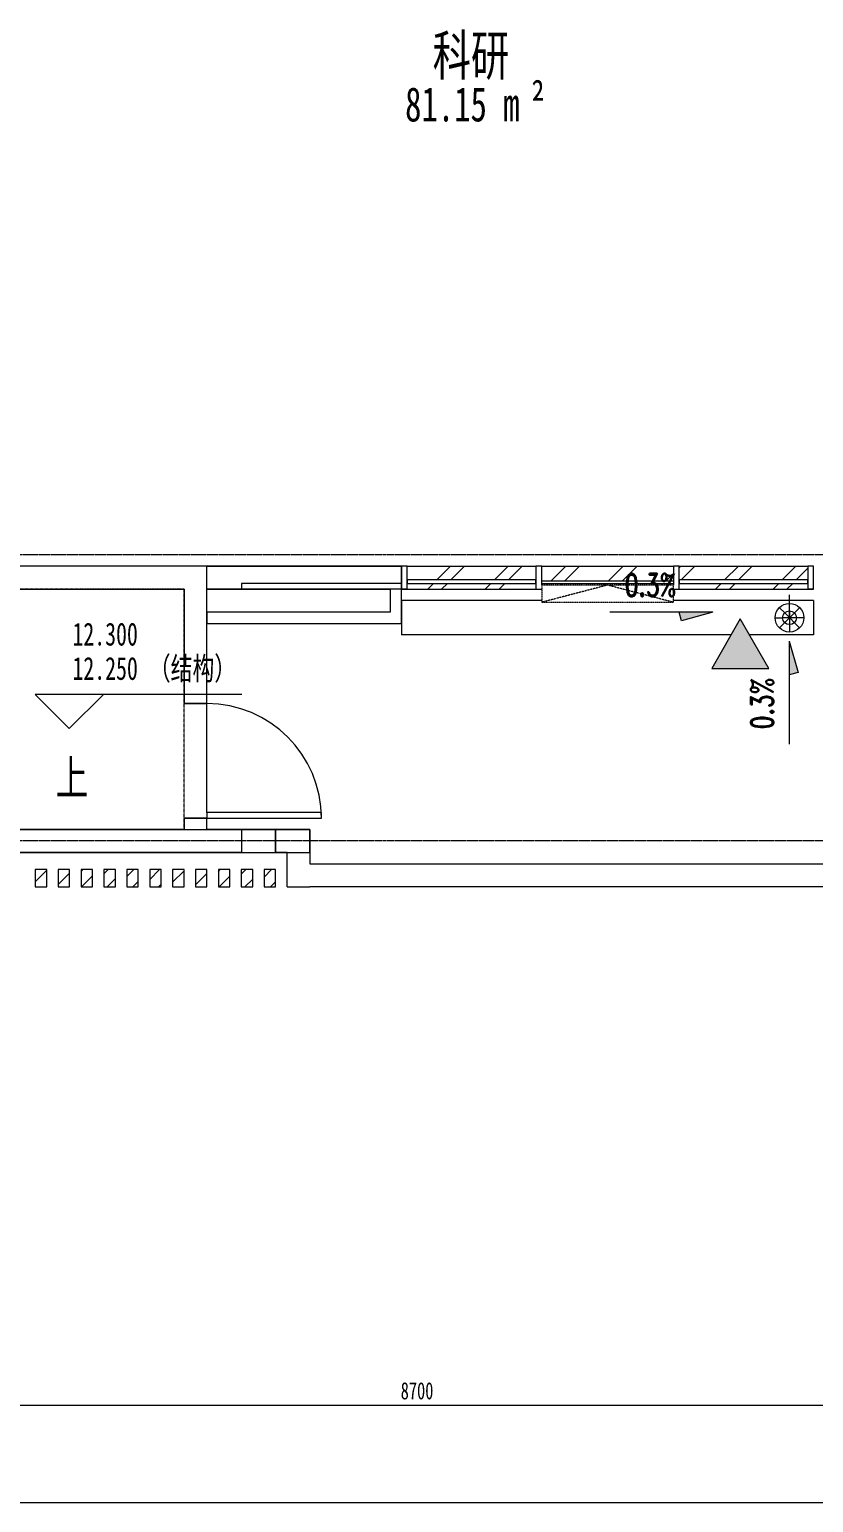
# Model space of a CAD drawing. Header units: millimetres. Extents: x 147592 to 200208, y -27981 to 8299.
# Drawn here: x 174950 to 181800, y -25678 to -12812 of the extents above; entities that cross this region are included whole.
import ezdxf

# ---------------------------------------------------------------- set-up
doc = ezdxf.new("R2010")
doc.units = ezdxf.units.MM
for name, pattern in [('TJ Dash', [1.6, 1, -0.6]), ('架空线', [3.97, 2.38, -1.59]), ('轴网线', [22.24, 12.7, -3.18, 3.18, -3.18])]:
    doc.linetypes.add(name, pattern=pattern)
for name, color, linetype, lineweight in [('A-____-____-DIMS', 7, 'Continuous', 5), ('A-____-____-DIMS-100', 7, 'Continuous', 5), ('A-____-NOTE-TEXT', 7, 'Continuous', 5), ('A-AREA-____-IDEN', 7, 'Continuous', 5), ('A-DETL-____-OTLN', 7, 'Continuous', 5), ('A-DETL-GENF-OTLN', 7, 'Continuous', 5), ('A-GENM-____-OTLN', 7, 'Continuous', 5), ('A-GLAZ-CURT-MCUT', 7, 'Continuous', 5), ('A-GLAZ-CWMG-MCUT', 7, 'Continuous', 13), ('A-GLAZ-CWMG-OTLN', 7, 'Continuous', 5), ('A-WALL-____-MCUT', 7, 'Continuous', 13), ('A-WALL-____-OTLN', 7, 'Continuous', 13), ('G-____-____-DIMS', 7, 'Continuous', 5), ('I-WALL-____-OTLN', 7, 'Continuous', 13), ('Q-SPCQ-____-OTLN', 7, 'Continuous', 5), ('S-GRID-____-OTLN', 7, 'Continuous', 5), ('S-STRS-____-IDEN', 7, 'Continuous', 5), ('S-STRS-____-MBND', 7, 'Continuous', 5)]:
    doc.layers.add(name, color=color, linetype=linetype, lineweight=lineweight)
for name, color, linetype, lineweight, true_color in [('A-DOOR-____-MCUT', 7, 'Continuous', 13, 0x00007f), ('A-FLOR-____-OTLN', 7, 'Continuous', 13, 0x007f00), ('A-GLAZ-____-OTLN', 7, 'Continuous', 13, 0x00007f)]:
    doc.layers.add(name, color=color, linetype=linetype, lineweight=lineweight, true_color=true_color)
doc.styles.add('RomanD', font='romand__.ttf', dxfattribs={"width": 0.7, "height": 200})
doc.styles.add('仿宋', font='', dxfattribs={"width": 0.7, "height": 300})
doc.styles.add('仿宋_1', font='', dxfattribs={"width": 0.7, "height": 150})
doc.styles.add('仿宋_2', font='', dxfattribs={"width": 0.7, "height": 200})
doc.styles.add('黑体_1', font='', dxfattribs={"width": 0.7, "height": 300})
doc.styles.add('黑体_2', font='', dxfattribs={"width": 0.7, "height": 350})
doc.styles.get('仿宋').set_extended_font_data('FangSong')
doc.styles.get('仿宋_1').set_extended_font_data('FangSong')
doc.styles.get('仿宋_2').set_extended_font_data('FangSong')
doc.styles.get('黑体_1').set_extended_font_data('SimHei')
doc.styles.get('黑体_2').set_extended_font_data('SimHei')
doc.dimstyles.new('对角线_-_1_5mm_仿宋_1', dxfattribs={"dimscale": 304.8, "dimtxt": 193.128667, "dimasz": 0.328084, "dimexe": 0.82021, "dimexo": 0.0625, "dimgap": 0.065617, "dimtad": 1, "dimdec": 0, "dimdsep": 46, "dimtxsty": '仿宋_1', "dimblk1": 'OBLIQUE', "dimblk2": 'OBLIQUE', "dimsah": 1, "dimcen": 0.09, "dimdle": 0.656168, "dimazin": 0, "dimtfac": 1, "dimtdec": 4, "dimtix": 1, "dimtmove": 0, "dimatfit": 3, "dimfxl": 2.624672, "dimfxlon": 1, "dimtvp": 1, "dimtolj": 1, "dimtzin": 0, "dimarcsym": 2})
pattern_1 = [(45, (0, 0), (-251.4472, 251.4472), []), (45, (0, 381), (-251.4472, 251.4472), [])]

# ---------------------------------------------------------------- blocks, each defined once
blk = doc.blocks.new('TJ单扇平开门 - M1023-1831567-四层给排水_消防平面图')
at = {"layer": 'A-DOOR-____-MCUT', "color": 251, "lineweight": 5, "true_color": 0x515151}
for p, q in [((500, 1100), (450, 1100)), ((450, 1100), (450, 100)), ((500, 100), (500, 1100)), ((450, 100), (500, 100))]:
    blk.add_line(p, q, dxfattribs=at)
at = {"layer": 'A-DOOR-____-MCUT', "color": 173, "lineweight": 5, "true_color": 0x5151be}
blk.add_arc((500, 100), 1000, 90, 180, dxfattribs=at)
blk = doc.blocks.new('矩形竖梃 - 100_100mm 木色铝方通-3120508-四层给排水_消防平面图')
at = {"layer": 'A-GLAZ-CWMG-OTLN', "true_color": 0x515151}
h = blk.add_hatch(dxfattribs=at)
h.set_pattern_fill('FP_1', color=251, style=0, pattern_type=2)
h.set_pattern_definition([(135, (177050.01, 20300), (-70.71068, -70.71068), [])])
h.paths.add_polyline_path([(-50, 0), (-50, 150), (50, 150), (50, 0)], flags=0)
at = {"layer": 'A-GLAZ-CWMG-MCUT', "color": 251, "lineweight": 5, "true_color": 0x515151}
for p, q in [((-50, 150), (50, 150)), ((-50, 0), (-50, 150)), ((50, 150), (50, 0)), ((50, 0), (-50, 0))]:
    blk.add_line(p, q, dxfattribs=at)
blk = doc.blocks.new('矩形竖梃 - 100_100mm 木色铝方通-V1-四层给排水_消防平面图')
at = {"layer": 'A-GLAZ-CWMG-OTLN', "true_color": 0x515151}
h = blk.add_hatch(dxfattribs=at)
h.set_pattern_fill('FP_2', color=251, style=0, pattern_type=2)
h.set_pattern_definition([(135, (176850.01, 20300), (-70.71068, -70.71068), [])])
h.paths.add_polyline_path([(-50, 0), (-50, 150), (50, 150), (50, 0)], flags=0)
at = {"layer": 'A-GLAZ-CWMG-MCUT', "color": 251, "lineweight": 5, "true_color": 0x515151}
for p, q in [((-50, 150), (50, 150)), ((-50, 0), (-50, 150)), ((50, 150), (50, 0)), ((50, 0), (-50, 0))]:
    blk.add_line(p, q, dxfattribs=at)
blk = doc.blocks.new('矩形竖梃 - 100_100mm 木色铝方通-V2-四层给排水_消防平面图')
at = {"layer": 'A-GLAZ-CWMG-OTLN', "true_color": 0x515151}
h = blk.add_hatch(dxfattribs=at)
h.set_pattern_fill('FP_3', color=251, style=0, pattern_type=2)
h.set_pattern_definition([(135, (176650.01, 20300), (-70.71068, -70.71068), [])])
h.paths.add_polyline_path([(-50, 0), (-50, 150), (50, 150), (50, 0)], flags=0)
at = {"layer": 'A-GLAZ-CWMG-MCUT', "color": 251, "lineweight": 5, "true_color": 0x515151}
for p, q in [((-50, 150), (50, 150)), ((-50, 0), (-50, 150)), ((50, 150), (50, 0)), ((50, 0), (-50, 0))]:
    blk.add_line(p, q, dxfattribs=at)
blk = doc.blocks.new('矩形竖梃 - 100_100mm 木色铝方通-V3-四层给排水_消防平面图')
at = {"layer": 'A-GLAZ-CWMG-OTLN', "true_color": 0x515151}
h = blk.add_hatch(dxfattribs=at)
h.set_pattern_fill('FP_4', color=251, style=0, pattern_type=2)
h.set_pattern_definition([(135, (176450.01, 20300), (-70.71068, -70.71068), [])])
h.paths.add_polyline_path([(-50, 0), (-50, 150), (50, 150), (50, 0)], flags=0)
at = {"layer": 'A-GLAZ-CWMG-MCUT', "color": 251, "lineweight": 5, "true_color": 0x515151}
for p, q in [((-50, 150), (50, 150)), ((-50, 0), (-50, 150)), ((50, 150), (50, 0)), ((50, 0), (-50, 0))]:
    blk.add_line(p, q, dxfattribs=at)
blk = doc.blocks.new('矩形竖梃 - 100_100mm 木色铝方通-V4-四层给排水_消防平面图')
at = {"layer": 'A-GLAZ-CWMG-OTLN', "true_color": 0x515151}
h = blk.add_hatch(dxfattribs=at)
h.set_pattern_fill('FP_5', color=251, style=0, pattern_type=2)
h.set_pattern_definition([(135, (176250.01, 20300), (-70.71068, -70.71068), [])])
h.paths.add_polyline_path([(-50, 0), (-50, 150), (50, 150), (50, 0)], flags=0)
at = {"layer": 'A-GLAZ-CWMG-MCUT', "color": 251, "lineweight": 5, "true_color": 0x515151}
for p, q in [((-50, 150), (50, 150)), ((-50, 0), (-50, 150)), ((50, 150), (50, 0)), ((50, 0), (-50, 0))]:
    blk.add_line(p, q, dxfattribs=at)
blk = doc.blocks.new('矩形竖梃 - 100_100mm 木色铝方通-V5-四层给排水_消防平面图')
at = {"layer": 'A-GLAZ-CWMG-OTLN', "true_color": 0x515151}
h = blk.add_hatch(dxfattribs=at)
h.set_pattern_fill('FP_6', color=251, style=0, pattern_type=2)
h.set_pattern_definition([(135, (176050.01, 20300), (-70.71068, -70.71068), [])])
h.paths.add_polyline_path([(-50, 0), (-50, 150), (50, 150), (50, 0)], flags=0)
at = {"layer": 'A-GLAZ-CWMG-MCUT', "color": 251, "lineweight": 5, "true_color": 0x515151}
for p, q in [((-50, 150), (50, 150)), ((-50, 0), (-50, 150)), ((50, 150), (50, 0)), ((50, 0), (-50, 0))]:
    blk.add_line(p, q, dxfattribs=at)
blk = doc.blocks.new('矩形竖梃 - 100_100mm 木色铝方通-V6-四层给排水_消防平面图')
at = {"layer": 'A-GLAZ-CWMG-OTLN', "true_color": 0x515151}
h = blk.add_hatch(dxfattribs=at)
h.set_pattern_fill('FP_7', color=251, style=0, pattern_type=2)
h.set_pattern_definition([(135, (175850.01, 20300), (-70.71068, -70.71068), [])])
h.paths.add_polyline_path([(-50, 0), (-50, 150), (50, 150), (50, 0)], flags=0)
at = {"layer": 'A-GLAZ-CWMG-MCUT', "color": 251, "lineweight": 5, "true_color": 0x515151}
for p, q in [((-50, 150), (50, 150)), ((-50, 0), (-50, 150)), ((50, 150), (50, 0)), ((50, 0), (-50, 0))]:
    blk.add_line(p, q, dxfattribs=at)
blk = doc.blocks.new('矩形竖梃 - 100_100mm 木色铝方通-V7-四层给排水_消防平面图')
at = {"layer": 'A-GLAZ-CWMG-OTLN', "true_color": 0x515151}
h = blk.add_hatch(dxfattribs=at)
h.set_pattern_fill('FP_8', color=251, style=0, pattern_type=2)
h.set_pattern_definition([(135, (175650.01, 20300), (-70.71068, -70.71068), [])])
h.paths.add_polyline_path([(-50, 0), (-50, 150), (50, 150), (50, 0)], flags=0)
at = {"layer": 'A-GLAZ-CWMG-MCUT', "color": 251, "lineweight": 5, "true_color": 0x515151}
for p, q in [((-50, 150), (50, 150)), ((-50, 0), (-50, 150)), ((50, 150), (50, 0)), ((50, 0), (-50, 0))]:
    blk.add_line(p, q, dxfattribs=at)
blk = doc.blocks.new('矩形竖梃 - 100_100mm 木色铝方通-V8-四层给排水_消防平面图')
at = {"layer": 'A-GLAZ-CWMG-OTLN', "true_color": 0x515151}
h = blk.add_hatch(dxfattribs=at)
h.set_pattern_fill('FP_9', color=251, style=0, pattern_type=2)
h.set_pattern_definition([(135, (175450.01, 20300), (-70.71068, -70.71068), [])])
h.paths.add_polyline_path([(-50, 0), (-50, 150), (50, 150), (50, 0)], flags=0)
at = {"layer": 'A-GLAZ-CWMG-MCUT', "color": 251, "lineweight": 5, "true_color": 0x515151}
for p, q in [((-50, 150), (50, 150)), ((-50, 0), (-50, 150)), ((50, 150), (50, 0)), ((50, 0), (-50, 0))]:
    blk.add_line(p, q, dxfattribs=at)
blk = doc.blocks.new('矩形竖梃 - 100_100mm 木色铝方通-V9-四层给排水_消防平面图')
at = {"layer": 'A-GLAZ-CWMG-OTLN', "true_color": 0x515151}
h = blk.add_hatch(dxfattribs=at)
h.set_pattern_fill('FP_10', color=251, style=0, pattern_type=2)
h.set_pattern_definition([(135, (175250.01, 20300), (-70.71068, -70.71068), [])])
h.paths.add_polyline_path([(-50, 0), (-50, 150), (50, 150), (50, 0)], flags=0)
at = {"layer": 'A-GLAZ-CWMG-MCUT', "color": 251, "lineweight": 5, "true_color": 0x515151}
for p, q in [((-50, 150), (50, 150)), ((-50, 0), (-50, 150)), ((50, 150), (50, 0)), ((50, 0), (-50, 0))]:
    blk.add_line(p, q, dxfattribs=at)
blk = doc.blocks.new('矩形竖梃 - 100_100mm 木色铝方通-V10-四层给排水_消防平面图')
at = {"layer": 'A-GLAZ-CWMG-OTLN', "true_color": 0x515151}
h = blk.add_hatch(dxfattribs=at)
h.set_pattern_fill('FP_11', color=251, style=0, pattern_type=2)
h.set_pattern_definition([(135, (175050.01, 20300), (-70.71068, -70.71068), [])])
h.paths.add_polyline_path([(-50, 0), (-50, 150), (50, 150), (50, 0)], flags=0)
at = {"layer": 'A-GLAZ-CWMG-MCUT', "color": 251, "lineweight": 5, "true_color": 0x515151}
for p, q in [((-50, 150), (50, 150)), ((-50, 0), (-50, 150)), ((50, 150), (50, 0)), ((50, 0), (-50, 0))]:
    blk.add_line(p, q, dxfattribs=at)
blk = doc.blocks.new('系统嵌板 - TJ玻璃_30-V29-四层给排水_消防平面图')
at = {"layer": 'A-GLAZ-CURT-MCUT', "color": 251, "true_color": 0x515151}
for p, q in [((562.5, -50), (-562.5, -50)), ((-562.5, -50), (-562.5, -80)), ((-562.5, -80), (562.5, -80)), ((562.5, -80), (562.5, -50))]:
    blk.add_line(p, q, dxfattribs=at)
blk = doc.blocks.new('系统嵌板 - TJ玻璃_30-V30-四层给排水_消防平面图')
at = {"layer": 'A-GLAZ-CURT-MCUT', "color": 251, "true_color": 0x515151}
for p, q in [((562.5, -50), (-562.5, -50)), ((-562.5, -50), (-562.5, -80)), ((-562.5, -80), (562.5, -80)), ((562.5, -80), (562.5, -50))]:
    blk.add_line(p, q, dxfattribs=at)
blk = doc.blocks.new('矩形竖梃 - 50_200mm 长方形-V31-四层给排水_消防平面图')
at = {"layer": 'A-GLAZ-CWMG-OTLN', "true_color": 0x8b8b8b}
h = blk.add_hatch(dxfattribs=at)
h.set_pattern_fill('FP_28', color=252, style=0, pattern_type=2)
h.set_pattern_definition(pattern_1)
h.paths.add_polyline_path([(181750, -17700), (181750, -17650), (180625, -17650), (180625, -17700)], flags=0)
h.paths.add_polyline_path([(181750, -17620), (181750, -17500), (180625, -17500), (180625, -17620)], flags=0)
at = {"layer": 'A-GLAZ-CWMG-OTLN', "color": 251, "true_color": 0x515151}
for p, q in [((180625, -17500), (181750, -17500)), ((180625, -17700), (181750, -17700))]:
    blk.add_line(p, q, dxfattribs=at)
blk = doc.blocks.new('矩形竖梃 - 50_200mm 长方形-V32-四层给排水_消防平面图')
at = {"layer": 'A-GLAZ-CWMG-OTLN', "true_color": 0x8b8b8b}
h = blk.add_hatch(dxfattribs=at)
h.set_pattern_fill('FP_28', color=252, style=0, pattern_type=2)
h.set_pattern_definition(pattern_1)
h.paths.add_polyline_path([(179375, -17700), (179375, -17650), (178250, -17650), (178250, -17700)], flags=0)
h.paths.add_polyline_path([(179375, -17620), (179375, -17500), (178250, -17500), (178250, -17620)], flags=0)
at = {"layer": 'A-GLAZ-CWMG-OTLN', "color": 251, "true_color": 0x515151}
for p, q in [((178250, -17500), (179375, -17500)), ((178250, -17700), (179375, -17700))]:
    blk.add_line(p, q, dxfattribs=at)
blk = doc.blocks.new('矩形竖梃 - 50_200mm 长方形-1366952-四层给排水_消防平面图')
at = {"layer": 'A-GLAZ-CWMG-MCUT', "color": 251, "lineweight": 5, "true_color": 0x515151}
for p, q in [((0, 200), (-50, 200)), ((-50, 200), (-50, 0)), ((0, 0), (0, 200)), ((-50, 0), (0, 0))]:
    blk.add_line(p, q, dxfattribs=at)
blk = doc.blocks.new('窗嵌板_50-70系列上悬铝窗-zx - 50 系列-2680890-四层给排水_消防平面图')
at = {"layer": 'A-GLAZ-____-OTLN', "color": 251, "linetype": 'TJ Dash', "lineweight": 5, "true_color": 0x515151}
for p, q in [((575, 115), (-575, 115)), ((-575, 115), (-575, -35)), ((-575, 115), (0, -35)), ((0, -35), (575, 115)), ((575, -35), (575, 115)), ((-575, -35), (575, -35))]:
    blk.add_line(p, q, dxfattribs=at)
at = {"layer": 'A-GLAZ-____-OTLN', "color": 251, "lineweight": 5, "true_color": 0x515151}
for p, q in [((-575, -72), (-575, -47)), ((-575, -47), (575, -47)), ((575, -72), (-575, -72)), ((575, -47), (575, -72))]:
    blk.add_line(p, q, dxfattribs=at)
blk = doc.blocks.new('矩形竖梃 - 50_200mm 长方形-1368803-四层给排水_消防平面图')
at = {"layer": 'A-GLAZ-CWMG-MCUT', "color": 251, "lineweight": 5, "true_color": 0x515151}
for p, q in [((-50, 200), (0, 200)), ((-50, 0), (-50, 200)), ((0, 200), (0, 0)), ((0, 0), (-50, 0))]:
    blk.add_line(p, q, dxfattribs=at)
blk = doc.blocks.new('矩形竖梃 - 50_200mm 长方形-V38-四层给排水_消防平面图')
at = {"layer": 'A-GLAZ-CWMG-OTLN', "true_color": 0x8b8b8b}
h = blk.add_hatch(dxfattribs=at)
h.set_pattern_fill('FP_28', color=252, style=0, pattern_type=2)
h.set_pattern_definition(pattern_1)
h.paths.add_polyline_path([(180575, -17665), (180575, -17653), (179425, -17653), (179425, -17665), (180459, -17665)], flags=0)
h.paths.add_polyline_path([(180575, -17628), (180575, -17500), (179425, -17500), (179425, -17628), (180459, -17628)], flags=0)
at = {"layer": 'A-GLAZ-CWMG-OTLN', "color": 251, "true_color": 0x515151}
blk.add_line((179425, -17500), (180575, -17500), dxfattribs=at)
blk = doc.blocks.new('矩形竖梃 - 50_200mm 长方形-1366838-四层给排水_消防平面图')
at = {"layer": 'A-GLAZ-CWMG-MCUT', "color": 251, "lineweight": 5, "true_color": 0x515151}
for p, q in [((-25, 200), (25, 200)), ((-25, 0), (-25, 200)), ((25, 200), (25, 72.5)), ((25, 0), (-25, 0)), ((25, 47.5), (25, 35))]:
    blk.add_line(p, q, dxfattribs=at)
blk = doc.blocks.new('矩形竖梃 - 50_200mm 长方形-V34-四层给排水_消防平面图')
at = {"layer": 'A-GLAZ-CWMG-MCUT', "color": 251, "lineweight": 5, "true_color": 0x515151}
for p, q in [((-25, 200), (25, 200)), ((-25, 72.5), (-25, 200)), ((25, 200), (25, 0)), ((-25, 35), (-25, 47.5)), ((25, 0), (-25, 0))]:
    blk.add_line(p, q, dxfattribs=at)
blk = doc.blocks.new('雨水斗 2d - 地漏 R100-669040-四层给排水_消防平面图')
at = {"layer": 'Q-SPCQ-____-OTLN', "color": 251, "true_color": 0x515151}
for p, q in [((-125, 0), (-60, 0)), ((-42, 42), (-88, 88)), ((125, 0), (-60, 0)), ((88, 88), (-42, -42)), ((-42, 42), (88, -88)), ((0, 60), (0, 125)), ((0, 60), (0, -125)), ((-88, -88), (-42, -42))]:
    blk.add_line(p, q, dxfattribs=at)
for radius in [125, 60]:
    blk.add_circle((0, 0), radius, dxfattribs=at)
blk = doc.blocks.new('标记_消防救援窗_平立面联动 - 标记_消防救援窗_平立面联动-V79-四层给排水_消防平面图')
at = {"layer": 'A-GENM-____-OTLN', "true_color": 0xff8888}
blk.add_hatch(color=11, dxfattribs=at).paths.add_polyline_path([(250, -933), (0, -500), (-250, -933)], flags=0)
at = {"layer": 'A-DETL-GENF-OTLN', "color": 251, "true_color": 0x515151}
for p, q in [((0, -500), (-250, -933)), ((250, -933), (0, -500)), ((-250, -933), (250, -933))]:
    blk.add_line(p, q, dxfattribs=at)
blk = doc.blocks.new('DIMBLOCK13-四层给排水_消防平面图')
at = {"layer": 'A-____-____-DIMS-100', "color": 173, "true_color": 0x5151ff}
for p, q in [((174000, -24028), (174000, -25078)), ((174000, -24828), (174000, -24028)), ((182700, -24028), (182700, -25078)), ((182700, -24828), (182700, -24028)), ((174000, -24828), (173950, -24878)), ((174000, -24828), (174050, -24778)), ((174000, -24828), (182700, -24828)), ((182700, -24828), (182650, -24878)), ((182700, -24828), (182750, -24778))]:
    blk.add_line(p, q, dxfattribs=at)
at = {"layer": 'A-____-____-DIMS-100', "color": 0, "insert": (178193, -24627), "char_height": 150, "width": 377.27, "attachment_point": 1, "line_spacing_factor": 0.898273, "style": '仿宋_1'}
blk.add_mtext('8700', dxfattribs=at)
blk = doc.blocks.new('_Oblique')
at = {"color": 0, "linetype": 'ByBlock', "lineweight": -2}
blk.add_line((-0.5, -0.5), (0.5, 0.5), dxfattribs=at)
blk = doc.blocks.new('DIMBLOCK15-四层给排水_消防平面图')
at = {"layer": 'A-____-____-DIMS-100', "color": 173, "true_color": 0x5151ff}
for p, q in [((156600, -24878), (156600, -25928)), ((156600, -25678), (156600, -24878)), ((191400, -24878), (191400, -25928)), ((191400, -25678), (191400, -24878)), ((156400, -25678), (191600, -25678)), ((156600, -25678), (156550, -25728)), ((156600, -25678), (156650, -25628)), ((191400, -25678), (191350, -25728)), ((191400, -25678), (191450, -25628))]:
    blk.add_line(p, q, dxfattribs=at)
at = {"layer": 'A-____-____-DIMS-100', "color": 0, "insert": (173804, -25477), "char_height": 150, "width": 471.59, "attachment_point": 1, "line_spacing_factor": 0.898273, "style": '仿宋_1'}
blk.add_mtext('34800', dxfattribs=at)
blk = doc.blocks.new('高程点 - 相对高程点-103621-四层给排水_消防平面图')
at = {"layer": 'G-____-____-DIMS', "color": 173, "true_color": 0x5151ff}
for p, q in [((15.06, 2.99), (-2.99, 2.99)), ((0, 0), (-2.99, 2.99)), ((0, 0), (2.99, 2.99))]:
    blk.add_line(p, q, dxfattribs=at)
blk = doc.blocks.new('TJ符号_排水箭头_小 - 排水箭头 小-2094220-四层给排水_消防平面图')
at = {"layer": 'A-____-NOTE-TEXT', "true_color": 0x888888}
blk.add_hatch(color=252, dxfattribs=at).paths.add_polyline_path([(2.73, 0.78), (2.95, 0), (0, 0)], flags=0)
at = {"layer": 'A-____-NOTE-TEXT', "color": 173, "true_color": 0x5151ff}
for p, q in [((0, 0), (2.73, 0.78)), ((2.73, 0.78), (2.95, 0)), ((0, 0), (9, 0))]:
    blk.add_line(p, q, dxfattribs=at)
blk = doc.blocks.new('YXQH_ST_B9-20_rvt-1-四层给排水_消防平面图')
at = {"layer": 'A-FLOR-____-OTLN', "color": 95, "lineweight": 18, "true_color": 0x51a751}
for p, q in [((176803, -17650), (176803, -17700)), ((178200, -17650), (176803, -17650)), ((176803, -19800), (176803, -20000)), ((176803, -20000), (173400, -20000)), ((176803, -20000), (177200, -20000))]:
    blk.add_line(p, q, dxfattribs=at)
at = {"layer": 'I-WALL-____-OTLN', "color": 251, "lineweight": 18, "true_color": 0x515151}
for p, q in [((177200, -20300), (177200, -20000)), ((177200, -20000), (177400, -20000)), ((177400, -20000), (177400, -20100)), ((177400, -20100), (184950, -20100)), ((177200, -20300), (177400, -20300)), ((184950, -20300), (177400, -20300))]:
    blk.add_line(p, q, dxfattribs=at)
blk = doc.blocks.new('YXQH_AR_B9-20_rvt-1-四层给排水_消防平面图')
at = {"layer": 'A-DETL-____-OTLN', "color": 251, "true_color": 0x515151}
for p, q in [((181590, -17950), (181590, -17750)), ((179425, -17800), (178200, -17800)), ((178200, -17800), (178200, -18000)), ((181800, -17800), (180575, -17800)), ((181800, -17800), (181800, -18000)), ((178200, -18000), (178200, -18100)), ((181800, -18000), (181800, -18100)), ((181079.2, -18100), (178200, -18100)), ((181800, -18100), (181240.8, -18100))]:
    blk.add_line(p, q, dxfattribs=at)
at = {"layer": 'A-FLOR-____-OTLN', "color": 8, "lineweight": 5, "true_color": 0x7f7f7f}
for p, q in [((176500, -17900), (176500, -17500)), ((176500, -17500), (178200, -17500)), ((178100, -17700), (176500, -17700)), ((178200, -17700), (178100, -17700)), ((178250, -17700), (178200, -17700)), ((181800, -17700), (181750, -17700)), ((176500, -18000), (176500, -17900)), ((176500, -18700), (176500, -18000)), ((176500, -19650), (176500, -18700)), ((174875, -19800), (176300, -19800)), ((176300, -19800), (176500, -19800)), ((176500, -19800), (176500, -19700)), ((176500, -19800), (177400, -19800)), ((177400, -19800), (177400, -20000))]:
    blk.add_line(p, q, dxfattribs=at)
at = {"layer": 'A-WALL-____-MCUT', "color": 251, "lineweight": 5, "true_color": 0x515151}
for p, q in [((178200, -17500), (174100, -17500)), ((178200, -17700), (178200, -17500)), ((169950, -17700), (176300, -17700)), ((176300, -17700), (176300, -18700)), ((176500, -17900), (176500, -17700)), ((176500, -17700), (178100, -17700)), ((178100, -17700), (178100, -17900)), ((178200, -17700), (178100, -17700)), ((178200, -17900), (178200, -17700)), ((178100, -17900), (176500, -17900)), ((176500, -17900), (176500, -18000)), ((176500, -18700), (176500, -18000)), ((176500, -18000), (178200, -18000)), ((178200, -18000), (178200, -17900)), ((176300, -18700), (176500, -18700)), ((176300, -19800), (173400, -19800)), ((176300, -19700), (176300, -19800)), ((176500, -19700), (176300, -19700)), ((176500, -19800), (176500, -19700)), ((176800, -19800), (176500, -19800)), ((177100, -19800), (176800, -19800)), ((177100, -20000), (177100, -19800)), ((173400, -20000), (176800, -20000)), ((176800, -20000), (177100, -20000))]:
    blk.add_line(p, q, dxfattribs=at)
at = {"layer": 'A-WALL-____-OTLN', "color": 251, "lineweight": 5, "true_color": 0x515151}
for p, q in [((178200, -17500), (174250, -17500)), ((178200, -17500), (178200, -17700)), ((169950, -17700), (176300, -17700)), ((176300, -17700), (176300, -18700)), ((176500, -17900), (176500, -17700)), ((176500, -17700), (178100, -17700)), ((178100, -17700), (178100, -17900)), ((178200, -17900), (178200, -17700)), ((178100, -17900), (176500, -17900)), ((176500, -18700), (176500, -18000)), ((176500, -18000), (178200, -18000)), ((178200, -17900), (178200, -18000)), ((176500, -18700), (176300, -18700)), ((176300, -19800), (174875, -19800)), ((176300, -19700), (176300, -19800)), ((176300, -19700), (176500, -19700)), ((176500, -19800), (176500, -19700)), ((176800, -19800), (176500, -19800)), ((177100, -19800), (176800, -19800)), ((177100, -19800), (177200, -19800)), ((177200, -19800), (177100, -19800)), ((177100, -19800), (177100, -20000)), ((177200, -19800), (177400, -19800)), ((177400, -19800), (177200, -19800)), ((177400, -20000), (177400, -19800)), ((177400, -19800), (177400, -20100)), ((173400, -20000), (176800, -20000)), ((176800, -20000), (177100, -20000)), ((177100, -20000), (177200, -20000)), ((177200, -20000), (177100, -20000)), ((177200, -20300), (177200, -20000)), ((177400, -20100), (184950, -20100)), ((177200, -20300), (177400, -20300)), ((184950, -20300), (177400, -20300))]:
    blk.add_line(p, q, dxfattribs=at)
at = {"layer": 'S-GRID-____-OTLN', "color": 173, "linetype": '轴网线', "true_color": 0x5151ff}
for p, q in [((199020.5, -17400), (148525.8, -17400)), ((199020.5, -19900), (148525.8, -19900))]:
    blk.add_line(p, q, dxfattribs=at)
at = {"layer": 'S-STRS-____-MBND', "color": 251, "linetype": '架空线', "true_color": 0x515151}
for p, q in [((176300, -17700), (174825, -17700)), ((176300, -19800), (176300, -17700)), ((174825, -19800), (176300, -19800))]:
    blk.add_line(p, q, dxfattribs=at)
at = {"color": 251, "lineweight": 5, "true_color": 0x515151, "extrusion": (0, 0, -1)}
for name, p in [('矩形竖梃 - 50_200mm 长方形-1368803-四层给排水_消防平面图', (-178200, -17700)), ('矩形竖梃 - 50_200mm 长方形-V34-四层给排水_消防平面图', (-179400, -17700)), ('矩形竖梃 - 50_200mm 长方形-1366838-四层给排水_消防平面图', (-180600, -17700)), ('矩形竖梃 - 100_100mm 木色铝方通-V10-四层给排水_消防平面图', (-175050, -20300)), ('矩形竖梃 - 100_100mm 木色铝方通-V9-四层给排水_消防平面图', (-175250, -20300)), ('矩形竖梃 - 100_100mm 木色铝方通-V8-四层给排水_消防平面图', (-175450, -20300)), ('矩形竖梃 - 100_100mm 木色铝方通-V7-四层给排水_消防平面图', (-175650, -20300)), ('矩形竖梃 - 100_100mm 木色铝方通-V6-四层给排水_消防平面图', (-175850, -20300)), ('矩形竖梃 - 100_100mm 木色铝方通-V5-四层给排水_消防平面图', (-176050, -20300)), ('矩形竖梃 - 100_100mm 木色铝方通-V4-四层给排水_消防平面图', (-176250, -20300)), ('矩形竖梃 - 100_100mm 木色铝方通-V3-四层给排水_消防平面图', (-176450, -20300)), ('矩形竖梃 - 100_100mm 木色铝方通-V2-四层给排水_消防平面图', (-176650, -20300)), ('矩形竖梃 - 100_100mm 木色铝方通-V1-四层给排水_消防平面图', (-176850, -20300)), ('矩形竖梃 - 100_100mm 木色铝方通-3120508-四层给排水_消防平面图', (-177050, -20300))]:
    blk.add_blockref(name, p, dxfattribs=at)
at = {"color": 251, "lineweight": 5, "true_color": 0x515151}
for name, p in [('矩形竖梃 - 50_200mm 长方形-V32-四层给排水_消防平面图', (0, 0)), ('矩形竖梃 - 50_200mm 长方形-V38-四层给排水_消防平面图', (0, 0)), ('矩形竖梃 - 50_200mm 长方形-V31-四层给排水_消防平面图', (0, 0)), ('矩形竖梃 - 50_200mm 长方形-1366952-四层给排水_消防平面图', (181800, -17700)), ('雨水斗 2d - 地漏 R100-669040-四层给排水_消防平面图', (181590, -17950)), ('标记_消防救援窗_平立面联动 - 标记_消防救援窗_平立面联动-V79-四层给排水_消防平面图', (181160, -17460))]:
    blk.add_blockref(name, p, dxfattribs=at)
for name, p, rotation in [('系统嵌板 - TJ玻璃_30-V30-四层给排水_消防平面图', (178812.5, -17700), 180), ('窗嵌板_50-70系列上悬铝窗-zx - 50 系列-2680890-四层给排水_消防平面图', (180000, -17700), 180), ('系统嵌板 - TJ玻璃_30-V29-四层给排水_消防平面图', (181187.5, -17700), 180), ('TJ单扇平开门 - M1023-1831567-四层给排水_消防平面图', (176400, -19200), 270)]:
    blk.add_blockref(name, p, dxfattribs=dict(at, rotation=rotation))
for p, xscale, yscale, zscale, rotation in [((180920.2, -17900), 99.99999999999999, 99.99999999999999, 99.99999999999999, 180), ((181587.1, -18155), 100, 100, 100, 270.0000000000001)]:
    blk.add_blockref('TJ符号_排水箭头_小 - 排水箭头 小-2094220-四层给排水_消防平面图', p, dxfattribs=dict(at, xscale=xscale, yscale=yscale, zscale=zscale, rotation=rotation))
at = {"color": 251, "lineweight": 5, "true_color": 0x515151, "xscale": 99.99999999999993, "yscale": 99.99999999999993, "zscale": 99.99999999999993}
blk.add_blockref('高程点 - 相对高程点-103621-四层给排水_消防平面图', (175297.7, -18918.1), dxfattribs=at)
at = {"layer": 'A-____-NOTE-TEXT', "color": 251, "true_color": 0x515151, "insert": (180150.6, -17564.3), "char_height": 200, "width": 611.688, "attachment_point": 1, "style": 'RomanD'}
blk.add_mtext('0.3%', dxfattribs=at)
at = {"layer": 'A-____-NOTE-TEXT', "color": 251, "true_color": 0x515151, "insert": (181251.4, -18924.6), "char_height": 200, "width": 611.688, "attachment_point": 1, "rotation": 90, "style": 'RomanD'}
blk.add_mtext('0.3%', dxfattribs=at)
at = {"layer": 'A-AREA-____-IDEN', "color": 251, "true_color": 0x515151, "attachment_point": 1}
for s, insert, char_height, width, style in [('科研', (178472.4, -12863), 350, 875.443, '黑体_2'), ('\\f黑体|b0|i0|c134|p49|;\\W.7;²', (179333.5, -13314.7), 300, 123.46, '黑体_1'), ('81.15 m', (178231.6, -13314.7), 300, 1335.611, '黑体_1')]:
    blk.add_mtext(s, dxfattribs=dict(at, insert=insert, char_height=char_height, width=width, style=style))
at = {"layer": 'G-____-____-DIMS', "color": 251, "true_color": 0x515151, "insert": (175325.2, -17992.9), "char_height": 200, "width": 1853.983, "attachment_point": 1, "line_spacing_factor": 0.898273, "style": '仿宋_2'}
blk.add_mtext('12.300\\P12.250 （结构）', dxfattribs=at)
at = {"layer": 'S-STRS-____-IDEN', "color": 251, "true_color": 0x515151, "insert": (175177.3, -19196.4), "char_height": 300, "width": 377.275, "attachment_point": 1, "line_spacing_factor": 0.898273, "style": '仿宋'}
blk.add_mtext('\\f仿宋|b0|i0|c134|p49|;\\W.7;上', dxfattribs=at)
at = {"layer": 'A-____-____-DIMS', "color": 173, "true_color": 0x5151ff}
for base, p1, p2, override, picture, middle in [((182700, -24828.3), (174000, -24028.3), (182700, -24028.3), {"dimpost": '<>', "dimfxl": 8700}, 'DIMBLOCK13-四层给排水_消防平面图', (178350, -24732.4)), ((191400, -25678.4), (156600, -24878.4), (191400, -24878.4), {"dimpost": '<>', "dimfxl": 34800}, 'DIMBLOCK15-四层给排水_消防平面图', (174000, -25582.5))]:
    dim = blk.add_linear_dim(base=base, p1=p1, p2=p2, dimstyle='对角线_-_1_5mm_仿宋_1', override=override, dxfattribs=at)
    dim.commit()
    dim.dimension.update_dxf_attribs({"geometry": picture, "text_midpoint": middle})

msp = doc.modelspace()

# ---------------------------------------------------------------- block references
at = {"lineweight": 5}
for name in ['YXQH_AR_B9-20_rvt-1-四层给排水_消防平面图', 'YXQH_ST_B9-20_rvt-1-四层给排水_消防平面图']:
    msp.add_blockref(name, (0, 0), dxfattribs=at)

doc.saveas('drawing.dxf')
